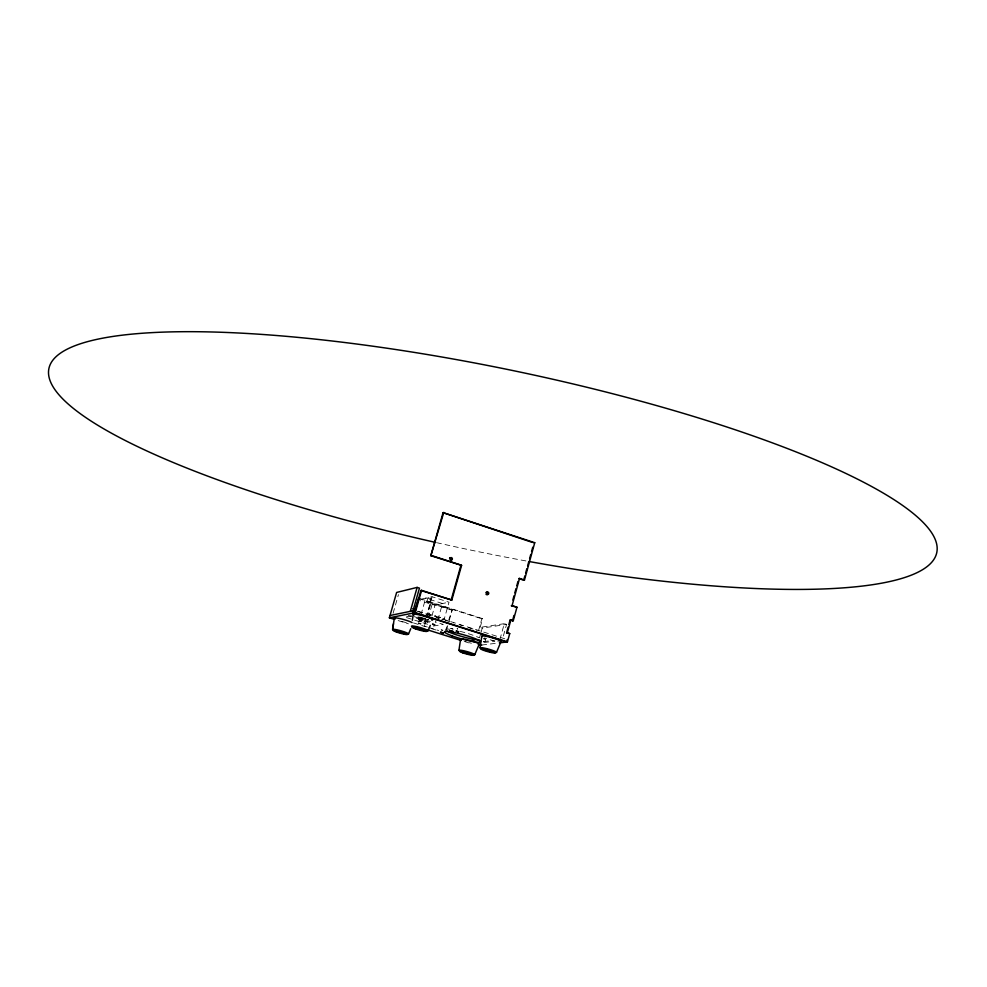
<?xml version="1.0" encoding="UTF-8"?>
<svg xmlns="http://www.w3.org/2000/svg" width="987" height="987" viewBox="0 0 987 987"><rect width="100%" height="100%" fill="white"/><g stroke="black" fill="none" stroke-linecap="round" stroke-linejoin="round"><path stroke-width="0.74" stroke-dasharray="4.93 3.7" d="M418.377 619.441L427.803 622.168L418.476 619.7L419.043 617.085L420.635 617.134M419.031 617.22L428.062 619.935M499.915 639.527L504.295 623.685L506.565 624.401L502.988 637.368M478.498 630.779L481.841 618.775L482.594 618.652L479.25 630.681M479.559 637.75L480.706 633.605M481.088 632.223L482.248 628.077L506.565 624.401M441.707 619.404L444.286 618.948L448.999 602.193L432.035 596.753L421.338 599.134M445.495 631.458L447.111 625.733M448.715 620.009L452.206 609.867L448.184 624.191M446.568 629.928L447.777 625.622M422.029 619.38L419.956 618.775L422.054 619.281L420.869 624.043L418.562 623.426L420.807 624.068M429.703 602.761L430.801 598.862L431.812 598.64L430.702 602.539C424.842 604.414 425.619 595.334 430.801 598.862M432.035 596.753L427.272 613.532L444.286 618.948M425.853 618.997L423.83 626.177L427.309 626.955M426.261 617.566L430.332 603.217L452.206 609.867M424.472 626.066L426.507 618.886M426.915 617.443L430.986 603.082M428.321 617.837L432.096 604.488L420.055 600.639M431.936 615.962L435.02 605.068L448.999 602.193M435.403 622.427L436.069 620.058M437.784 620.095L442.521 603.526L425.681 598.171M418.883 619.861C417.378 616.456 422.177 617.924 419.845 617.529M418.599 623.34L420.585 616.419M420.968 614.753L425.73 598.147M421.264 620.552L421.918 618.133M426.174 601.651L427.075 601.379L428.185 597.48L431.812 598.64M393.085 613.322L398.452 594.606M485.604 639.329L483.642 638.934M484.95 641.673L483.679 641.476M411.456 615.703L404.732 617.023L413.306 619.737M436.735 618.084L440.424 617.418L434.613 615.567M433.318 626.066L443.212 624.401L435.946 622.094M504.295 623.685L480.052 627.374L482.248 628.077M435.02 605.068L432.096 604.488M483.359 641.636L493.895 640.292M483.877 642.549L494.635 641.192M481.767 645.042L497.88 643.068M430.394 621.403L427.47 620.811M418.944 619.836L421.252 620.502L418.92 619.922M421.202 621.699L419.241 621.008L421.412 621.736M419.574 621.255L420.178 621.181M453.206 629.2L450.64 628.361L453.773 629.163M427.075 601.379L430.702 602.539M457.758 628.842L456.969 628.731L457.746 629.138M483.593 638.527C486.431 637.997 485.949 642.833 483.63 641.057M442.966 630.187L441.09 629.805L442.41 630.434M424.496 618.059L425.496 618.38M419.968 617.023L428.679 619.787M414.269 616.653L429.888 621.613M408.26 615.592L431.109 622.834M414.737 620.181L427.593 624.253M428.728 627.411L438.66 630.545M413.491 622.908L425.212 626.609M431.085 628.46L438.006 630.656M398.156 620.576L408.433 623.821M464.174 641.414L471.515 643.721M417.871 611.187L505.862 639.132M417.526 611.409L430.591 615.555M436.39 617.406L439.301 618.331M445.112 620.169L453.823 622.945M459.621 624.783L462.533 625.709M468.344 627.559L477.054 630.323M420.178 598.702L482.594 618.652M418.056 598.393L481.841 618.775M430.332 603.217L451.528 609.991M419.783 617.665L420.721 617.961L419.598 617.554M445.668 629.175A18.654 2.27 15.6 0 1 449.862 629.262M460.09 631.335A18.654 2.27 15.6 0 1 479.04 637.762M406.237 622.637A9.722 1.172 15.9 0 1 399.007 620.49M428.074 619.663A10.08 1.258 15.8 0 1 418.007 616.875M471.428 643.253A9.623 1.147 15.6 0 1 469.417 642.71M466.148 641.723A9.623 1.147 15.6 0 1 465.543 641.513M498.373 641.636A9.981 1.234 15.5 0 1 497.88 641.562M494.919 640.995A9.981 1.234 15.5 0 1 484.58 637.873M525.948 560.937A453.329 92.173 11.7 0 1 437.364 542.825"/><path stroke-width="1.48" d="M480.077 647.83L481.792 636.196M458.943 650.322L460.608 639.095M412.344 620.317L413.245 614.457M394.356 618.059L392.592 629.41L393.48 623.722M512.845 600.034L514.03 595.753M514.819 592.891L516.004 588.597M516.793 585.735L517.978 581.454M508.897 624.376L510.069 620.095L513.252 620.749L516.978 607.215L511.278 605.759L512.056 605.623L519.557 578.419L524.467 580.023L534.744 542.702L443.077 512.648L430.825 555.718L461.595 565.341L451.824 600.059L420.918 590.522L414.589 612.779L506.664 641.994L507.318 639.601M506.923 631.507L508.108 627.226M499.336 642.895L507.429 641.895L509.724 633.592L506.528 632.938L507.306 632.827L510.847 619.972L513.252 620.749M512.475 620.86L513.968 615.456M519.557 578.419L518.767 578.592L523.678 580.196L524.862 575.89M525.652 573.028L526.836 568.722M527.626 565.859L528.81 561.554M529.6 558.691L530.784 554.386M531.574 551.523L532.758 547.217M451.108 600.207L460.867 565.526M410.308 611.36L417.131 587.401L419.45 588.141L412.628 612.1M414.614 610.484L418.735 598.245M417.131 587.401L396.626 592.447L389.359 617.8L415.268 612.643L421.597 590.362L451.824 600.059M430.825 555.718L443.78 512.389M496.498 652.382L501.026 641.513M474.772 654.702L479.151 644.227M428 630.853A8.599 1.024 15.8 0 0 416.058 626.498A8.599 1.024 15.8 0 0 415.132 628.077A8.599 1.024 15.8 0 0 428 630.853L430.295 625.4M408.532 633.975A8.291 0.95 15.9 0 0 396.959 629.805A8.291 0.95 15.9 0 0 396.206 631.298A8.291 0.95 15.9 0 0 408.532 633.975L410.765 628.719M533.942 542.912L534.744 542.702M420.918 590.522L421.597 590.362M450.01 630.644L453.107 631.52L449.998 630.73M523.678 580.196L524.467 580.023M443.41 633.062L440.436 632.124L443.459 632.988M390.025 615.493L415.28 610.348M412.8 610.978L415.502 610.435M472.44 639.736L474.253 640.082M432.59 624.179L434.897 624.894L432.59 624.253M510.069 620.095L510.847 619.972M456.278 631.1L458.585 631.729M458.585 631.816L456.302 631.187M478.843 645.399L481.767 645.042M389.359 617.8L393.764 619.194M427.507 629.842L461.237 640.489M507.306 632.827L509.724 633.592M412.85 608.658L415.28 609.423M415.268 612.643L507.429 641.895M512.056 605.623L516.978 607.215M431.516 555.521L461.595 565.341M443.077 512.648L532.499 542.431M486.11 592.385A1.258 1.197 78.2 0 1 487.726 592.607A1.258 1.197 78.2 0 1 487.677 594.297A1.258 1.197 78.2 0 1 486.06 594.359M449.566 558.161A1.258 1.209 74.3 0 1 451.367 558.26A1.258 1.209 74.3 0 1 451.121 560.098M479.324 640.008A18.654 2.27 15.6 0 1 463.002 636.825A18.654 2.27 15.6 0 1 446.914 631.026M395.318 618.96A9.722 1.172 15.9 0 1 399.538 618.504A9.722 1.172 15.9 0 1 412.085 622.563M413.935 615.111A10.08 1.258 15.8 0 1 423.201 615.888A10.08 1.258 15.8 0 1 431.763 620.132M461.447 639.823A9.623 1.147 15.6 0 1 470.022 640.501A9.623 1.147 15.6 0 1 478.202 644.474M482.137 636.652A9.981 1.234 15.5 0 1 492.353 637.824A9.981 1.234 15.5 0 1 499.99 641.772M435.896 542.492A453.329 92.173 11.7 0 1 122.783 335.111A453.329 92.173 11.7 0 1 876 488.91A453.329 92.173 11.7 0 1 528.896 561.48M486.443 592.817A1.258 1.197 78.2 0 0 487.8 594.482A1.258 1.197 78.2 0 0 488.479 592.447A1.258 1.197 78.2 0 0 486.443 592.817M449.998 558.445A1.258 1.209 74.3 0 0 451.429 560.073A1.258 1.209 74.3 0 0 452.034 558A1.258 1.209 74.3 0 0 449.998 558.445M452.157 635.887A18.654 2.245 15.6 0 0 480.447 641.994A18.654 2.245 15.6 0 0 455.044 632.655A18.654 2.245 15.6 0 0 452.157 635.887M396.441 632.013A7.489 0.851 15.9 0 0 407.569 634.431A7.489 0.851 15.9 0 0 397.107 630.668A7.489 0.851 15.9 0 0 396.441 632.013M415.379 628.818A7.773 0.925 15.8 0 0 426.989 631.322A7.773 0.925 15.8 0 0 416.218 627.399A7.773 0.925 15.8 0 0 415.379 628.818M462.298 652.049A8.217 0.938 15.6 0 0 474.747 654.776A8.217 0.938 15.6 0 0 463.532 650.717A8.217 0.938 15.6 0 0 462.298 652.049M462.558 652.765A7.415 0.839 15.6 0 0 473.785 655.22A7.415 0.839 15.6 0 0 463.668 651.568A7.415 0.839 15.6 0 0 462.558 652.765M483.482 649.619A8.525 0.999 15.5 0 0 496.461 652.444A8.525 0.999 15.5 0 0 484.925 648.225A8.525 0.999 15.5 0 0 483.482 649.619M483.753 650.371A7.699 0.901 15.5 0 0 495.474 652.913A7.699 0.901 15.5 0 0 485.061 649.113A7.699 0.901 15.5 0 0 483.753 650.371"/></g></svg>
